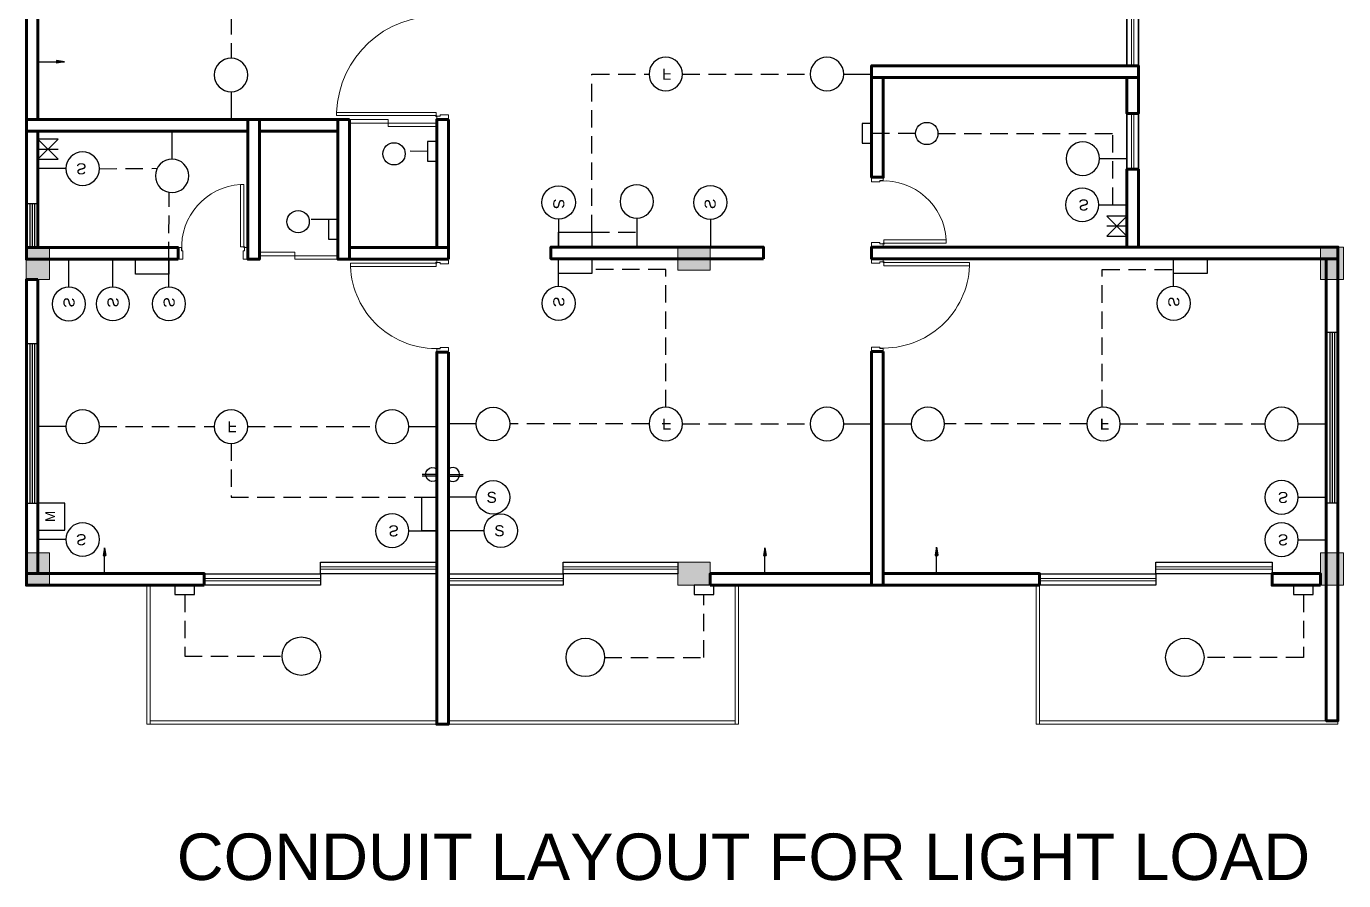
# Model space of a CAD drawing. Header units: feet. Extents: x -557 to 5700, y -423 to 603.
# Drawn here: x 2264 to 2831, y -417 to -50 of the extents above; entities that cross this region are included whole.
import ezdxf

# ---------------------------------------------------------------- set-up
doc = ezdxf.new("R2010")
doc.units = ezdxf.units.FT
doc.header["$LTSCALE"] = 30
doc.header["$MEASUREMENT"] = 0
doc.linetypes.add('HIDDEN', pattern=[0.375, 0.25, -0.125])
for name, color, linetype, lineweight in [('Door', 36, 'Continuous', 18), ('FINAL STRUCTURE', 250, 'Continuous', 0), ('h', 250, 'HIDDEN', 5), ('NF_16.02.2022', 7, 'Continuous', 0), ('wall', 250, 'Continuous', 100), ('window', 250, 'Continuous', 0)]:
    doc.layers.add(name, color=color, linetype=linetype, lineweight=lineweight)
doc.layers.add('FINAL SHEET', color=7, linetype='Continuous')
doc.styles.get("Standard").update_dxf_attribs({"font": 'arial.ttf'})

# ---------------------------------------------------------------- blocks, each defined once
blk = doc.blocks.new('*U60')
blk.add_lwpolyline([(12498666, -555594), (12499374, -555594), (12499374, -555719), (12498666, -555719)], close=True)
at = {"lineweight": 30}
blk.add_lwpolyline([(12498666, -555594), (12498666, -555719), (12499374, -555719), (12499374, -555594)], close=True, dxfattribs=at)
at = {"layer": 'window'}
blk.add_lwpolyline([(12498666, -555644), (12498666, -555669), (12499374, -555669), (12499374, -555644)], close=True, dxfattribs=at)
blk = doc.blocks.new('*U61')
blk.add_lwpolyline([(12498003, -555594), (12498603, -555594), (12498603, -555719), (12498003, -555719)], close=True)
at = {"lineweight": 30}
blk.add_lwpolyline([(12498003, -555594), (12498003, -555719), (12498603, -555719), (12498603, -555594)], close=True, dxfattribs=at)
at = {"layer": 'window'}
blk.add_lwpolyline([(12498003, -555644), (12498003, -555669), (12498603, -555669), (12498603, -555644)], close=True, dxfattribs=at)
blk = doc.blocks.new('*U55')
for points in [[(-750, -56.5), (-744, -56.5), (-744, -62.5), (-715, -62.5), (-715, -27.5), (-700, -27.5), (-700, 62.5), (-744, 62.5), (-744, 56.5), (-750, 56.5), (-750, 62.5), (-750, -62.5)], [(0, -56.5), (-6, -56.5), (-6, -62.5), (-35, -62.5), (-35, -27.5), (-50, -27.5), (-50, 62.5), (-6, 62.5), (-6, 56.5), (0, 56.5), (0, 62.5), (0, -62.5)], [(-707.5, -740), (-707.5, -70), (-672.5, -70), (-672.5, -740)]]:
    blk.add_lwpolyline(points, close=True)
blk.add_lwpolyline([(-707.5, -70), (-712.5, -67.5), (-715, -62.5)])
blk.add_circle((-712.5, -67.5), 5)
blk.add_arc((-712.5, -67.5), 673.7, 273.40392, 3.40392)
blk = doc.blocks.new('*U58')
blk.add_lwpolyline([(12498290, -555594), (12499540, -555594), (12499540, -555719), (12498290, -555719)], close=True)
at = {"lineweight": 30}
blk.add_lwpolyline([(12498290, -555594), (12498290, -555719), (12499540, -555719), (12499540, -555594)], close=True, dxfattribs=at)
at = {"layer": 'window'}
blk.add_lwpolyline([(12498290, -555644), (12498290, -555669), (12499540, -555669), (12499540, -555644)], close=True, dxfattribs=at)
blk = doc.blocks.new('*U53')
for points in [[(-1000, -56.5), (-994, -56.5), (-994, -62.5), (-965, -62.5), (-965, -27.5), (-950, -27.5), (-950, 62.5), (-994, 62.5), (-994, 56.5), (-1000, 56.5), (-1000, 62.5), (-1000, -62.5)], [(0, -56.5), (-6, -56.5), (-6, -62.5), (-35, -62.5), (-35, -27.5), (-50, -27.5), (-50, 62.5), (-6, 62.5), (-6, 56.5), (0, 56.5), (0, 62.5), (0, -62.5)], [(-42.5, -990), (-42.5, -70), (-77.5, -70), (-77.5, -990)]]:
    blk.add_lwpolyline(points, close=True)
blk.add_lwpolyline([(-42.5, -70), (-37.5, -67.5), (-35, -62.5)])
blk.add_circle((-37.5, -67.5), 5)
blk.add_arc((-37.5, -67.5), 923.4, 177.51719, 267.51719)
blk = doc.blocks.new('*U49')
for points in [[(-42.5, 990), (-42.5, 70), (-77.5, 70), (-77.5, 990)], [(-1000, 56.5), (-994, 56.5), (-994, 62.5), (-965, 62.5), (-965, 27.5), (-950, 27.5), (-950, -62.5), (-994, -62.5), (-994, -56.5), (-1000, -56.5), (-1000, -62.5), (-1000, 62.5)], [(0, 56.5), (-6, 56.5), (-6, 62.5), (-35, 62.5), (-35, 27.5), (-50, 27.5), (-50, -62.5), (-6, -62.5), (-6, -56.5), (0, -56.5), (0, -62.5), (0, 62.5)]]:
    blk.add_lwpolyline(points, close=True)
blk.add_lwpolyline([(-42.5, 70), (-37.5, 67.5), (-35, 62.5)])
blk.add_circle((-37.5, 67.5), 5)
blk.add_arc((-37.5, 67.5), 923.4, 92.48281, 182.48281)
blk = doc.blocks.new('*U54')
for points in [[(-1107.5, 1140), (-1107.5, 70), (-1072.5, 70), (-1072.5, 1140)], [(-1150, 56.5), (-1144, 56.5), (-1144, 62.5), (-1115, 62.5), (-1115, 27.5), (-1100, 27.5), (-1100, -62.5), (-1144, -62.5), (-1144, -56.5), (-1150, -56.5), (-1150, -62.5), (-1150, 62.5)], [(0, 56.5), (-6, 56.5), (-6, 62.5), (-35, 62.5), (-35, 27.5), (-50, 27.5), (-50, -62.5), (-6, -62.5), (-6, -56.5), (0, -56.5), (0, -62.5), (0, 62.5)]]:
    blk.add_lwpolyline(points, close=True)
blk.add_lwpolyline([(-1107.5, 70), (-1112.5, 67.5), (-1115, 62.5)])
blk.add_circle((-1112.5, 67.5), 5)
blk.add_arc((-1112.5, 67.5), 1073.2, 357.86408, 87.86408)
blk = doc.blocks.new('*U59')
blk.add_lwpolyline([(12498307, -555594), (12499540, -555594), (12499540, -555719), (12498307, -555719)], close=True)
at = {"lineweight": 30}
blk.add_lwpolyline([(12498307, -555594), (12498307, -555719), (12499540, -555719), (12499540, -555594)], close=True, dxfattribs=at)
at = {"layer": 'window'}
blk.add_lwpolyline([(12498307, -555644), (12498307, -555669), (12499540, -555669), (12499540, -555644)], close=True, dxfattribs=at)
blk = doc.blocks.new('FINAL STRUCTURE')
at = {"layer": 'FINAL STRUCTURE'}
blk.add_hatch(color=256, dxfattribs=at).paths.add_polyline_path([(16171863, 1282315), (16171863, 1281965), (16172113, 1281965), (16172113, 1282315)])
blk.add_lwpolyline([(16171863, 1282315), (16171863, 1281965), (16172113, 1281965), (16172113, 1282315)], close=True, dxfattribs=at)
blk = doc.blocks.new('fgrn')
blk.add_line((999.94, 781.66), (989.94, 781.66))
blk.add_circle((1005.94, 781.66), 6)
blk = doc.blocks.new('rgfnh')
blk.add_line((1024.12, 801.53), (1034.12, 801.53))
blk.add_circle((1018.12, 801.53), 6)
blk = doc.blocks.new('FUK')
blk.add_lwpolyline([(1083.96, 783.55), (1090.96, 783.55), (1090.96, 776.55), (1083.96, 776.55)], close=True)
at = {"color": 1, "insert": (1085.93, 781.62), "char_height": 2.48, "attachment_point": 1}
blk.add_mtext_dynamic_manual_height_columns('M', width=66.1939, gutter_width=12.38, heights=[0], dxfattribs=at)
blk = doc.blocks.new('TYNMTYM')
h = blk.add_hatch(color=256)
h.dxf.hatch_style = 1
h.paths.add_polyline_path([(1092.84, 787.2), (1092.84, 786.44), (1096.97, 786.44)])
h.paths.add_polyline_path([(1096.97, 786.44), (1092.84, 786.44), (1092.84, 785.68)])
for p, q in [((1083.27, 786.44), (1096.97, 786.44)), ((1096.97, 786.44), (1092.84, 787.2)), ((1092.84, 785.68), (1092.84, 787.2)), ((1096.97, 786.44), (1092.84, 785.68))]:
    blk.add_line(p, q)
blk = doc.blocks.new('efdb')
blk.add_line((1057.67, 765.18), (1066.67, 765.18))
for points in [[(1057.67, 769.68), (1066.67, 769.68), (1057.67, 760.68)], [(1057.67, 769.68), (1066.67, 760.68), (1057.67, 760.68)]]:
    blk.add_lwpolyline(points)
blk = doc.blocks.new('GILFJ')
blk.add_circle((1414.99, 386.79), 4.8)
at = {"insert": (1413.92, 388.42), "char_height": 3.16, "attachment_point": 1}
blk.add_mtext_dynamic_manual_height_columns('F', width=98.4707, gutter_width=15.81, heights=[0], dxfattribs=at)
blk = doc.blocks.new('GIL')
blk.add_line((1401.9, 773.24), (1409.9, 773.24))
blk.add_circle((1397.1, 773.24), 4.8)
at = {"insert": (1396.03, 774.87), "char_height": 3.16, "attachment_point": 1}
blk.add_mtext_dynamic_manual_height_columns('S', width=98.4707, gutter_width=15.81, heights=[0], dxfattribs=at)
blk = doc.blocks.new('FG')
blk.add_line((1246.11, 466.07, -64.14), (1234.11, 466.07, -64.14))
blk.add_circle((1253.31, 466.07, -64.14), 7.2)
at = {"color": 3, "insert": (1254.92, 468.52, -64.14), "char_height": 4.74, "attachment_point": 3}
blk.add_mtext_dynamic_manual_height_columns('S', width=147.706, gutter_width=23.71, heights=[0], dxfattribs=at)
blk = doc.blocks.new('TUK')
blk.add_line((1399.21, 816.29), (1407.21, 816.29))
blk.add_circle((1394.41, 816.29), 4.8)
at = {"color": 3, "insert": (1393.34, 817.92), "char_height": 3.16, "attachment_point": 1}
blk.add_mtext_dynamic_manual_height_columns('S', width=98.4707, gutter_width=15.81, heights=[0], dxfattribs=at)
blk = doc.blocks.new('fgn')
blk.add_line((1458.01, 357.27, -64.14), (1458.01, 345.27, -64.14))
blk.add_circle((1458.01, 364.47, -64.14), 7.2)
at = {"color": 18, "true_color": 0x000000, "insert": (1460.46, 366.07, -64.14), "char_height": 4.74, "attachment_point": 1, "rotation": 270}
blk.add_mtext_dynamic_manual_height_columns('S', width=147.706, gutter_width=23.71, heights=[0], dxfattribs=at)
blk = doc.blocks.new('dfgb')
for p, q in [((2264.3, -125.99, -64.14), (2269.3, -125.99, -64.14)), ((2265.8, -125.99, -64.14), (2265.8, -144.97, -64.14)), ((2266.8, -125.99, -64.14), (2266.8, -144.97, -64.14)), ((2267.8, -125.99, -64.14), (2267.8, -144.97, -64.14)), ((2457.8, -252.39, -64.14), (2445.8, -252.39, -64.14)), ((2461.13, -266.75, -64.14), (2445.8, -266.75, -64.14))]:
    blk.add_line(p, q)
at = {"elevation": -64.14}
for points in [[(2623.8, -91.64), (2623.8, -100.11), (2627.8, -100.11), (2627.8, -91.64)], [(2436.8, -99.37), (2436.8, -107.84), (2440.8, -107.84), (2440.8, -99.37)], [(2394.27, -132.92), (2394.27, -141.39), (2398.27, -141.39), (2398.27, -132.92)], [(2507.55, -144.73), (2493.19, -144.73), (2493.19, -138.3), (2507.55, -138.3)], [(2325.6, -156.41), (2311.24, -156.41), (2311.24, -149.97), (2325.6, -149.97)], [(2493.19, -149.73), (2507.55, -149.73), (2507.55, -156.17), (2493.19, -156.17)], [(2757.68, -149.73), (2772.04, -149.73), (2772.04, -156.17), (2757.68, -156.17)], [(2434.37, -266.75), (2434.37, -252.39), (2440.8, -252.39), (2440.8, -266.75)], [(2328.15, -294.23), (2336.62, -294.23), (2336.62, -290.23), (2328.15, -290.23)], [(2551.44, -294.23), (2559.91, -294.23), (2559.91, -290.23), (2551.44, -290.23)], [(2809.24, -294.23), (2817.71, -294.23), (2817.71, -290.23), (2809.24, -290.23)]]:
    blk.add_lwpolyline(points, close=True, dxfattribs=at)
for centre, radius in [((2651.53, -95.88), 4.8), ((2422.43, -104.63), 4.8), ((2381.17, -133.81), 4.8), ((2465, -252.39, -64.14), 7.2), ((2468.33, -266.75, -64.14), 7.2), ((2382.51, -320.73), 8.26), ((2504.69, -321.28), 8.26), ((2762.49, -321.28), 8.26)]:
    blk.add_circle(centre, radius)
at = {"layer": 'FINAL SHEET'}
for p, q in [((2264.3, -186.27, -64.14), (2269.3, -186.27, -64.14)), ((2265.8, -186.27, -64.14), (2265.8, -254.91, -64.14)), ((2266.8, -186.27, -64.14), (2266.8, -254.91, -64.14)), ((2267.8, -186.27, -64.14), (2267.8, -254.91, -64.14)), ((2823.3, -181.41, -64.14), (2828.3, -181.41, -64.14)), ((2824.8, -181.41, -64.14), (2824.8, -254.75, -64.14)), ((2825.8, -181.41, -64.14), (2825.8, -254.75, -64.14)), ((2826.8, -181.41, -64.14), (2826.8, -254.75, -64.14)), ((2264.3, -254.91, -64.14), (2269.3, -254.91, -64.14)), ((2823.3, -254.75, -64.14), (2828.3, -254.75, -64.14))]:
    blk.add_line(p, q, dxfattribs=at)
at = {"layer": 'h', "color": 18, "linetype": 'HIDDEN', "lineweight": 30, "true_color": 0x000000}
for p, q in [((2352.33, -34.58), (2352.33, -63.49, -64.14)), ((2507.55, -138.3, -64.14), (2507.55, -70.3, -64.14)), ((2507.55, -70.3, -64.14), (2532.06, -70.3)), ((2546.46, -70.3), (2601.4, -70.3)), ((2646.73, -95.88), (2627.8, -95.88, -64.14)), ((2656.33, -95.88), (2731.57, -95.88)), ((2731.57, -126.55, -64.14), (2731.57, -95.88, -64.14)), ((2436.8, -103.61, -64.14), (2427.08, -103.42)), ((2295.7, -111.01, -64.14), (2320.55, -110.86, -64.14)), ((2325.6, -149.97, -64.14), (2325.7, -121.18, -64.14)), ((2394.27, -132.92, -64.14), (2385.88, -132.89)), ((2507.55, -138.3, -64.14), (2526.79, -138.3, -64.14)), ((2457.8, -220.84, -55.9), (2445.8, -220.84, -64.14)), ((2532.06, -220.84, -4.94), (2472.2, -220.84, -46.02)), ((2539.26, -220.84), (2537.66, -220.84, -1.1)), ((2546.46, -220.84, -6.26), (2601.4, -220.84, -45.35)), ((2615.8, -220.84, -55.6), (2627.8, -220.84, -64.14)), ((2720.35, -220.84), (2659.2, -220.84, -64.14)), ((2734.75, -220.84), (2796.9, -220.84, -64.14)), ((2295.7, -221.98, -64.14), (2345.13, -221.98, -64.14)), ((2359.53, -221.98, -64.14), (2414.4, -221.98, -64.14)), ((2352.33, -229.18, -64.14), (2352.33, -252.39, -64.14)), ((2352.33, -252.39, -64.14), (2434.37, -252.39, -64.14)), ((2332.39, -294.23, -64.14), (2332.39, -320.73, -64.14)), ((2555.67, -321.28), (2555.67, -294.23, -64.14)), ((2813.47, -294.23, -64.14), (2813.47, -321.28, -64.14)), ((2332.39, -320.73, -64.14), (2374.26, -320.73)), ((2512.95, -321.28), (2555.67, -321.28)), ((2813.47, -321.28, -64.14), (2770.75, -321.28))]:
    blk.add_line(p, q, dxfattribs=at)
for points in [[(2539.26, -213.64), (2539.26, -154.35), (2507.55, -154.35)], [(2727, -213.66), (2727, -154.4), (2757.68, -154.4)]]:
    blk.add_lwpolyline(points, dxfattribs=at)
at = {"layer": 'wall', "elevation": -64.14}
for points in [[(2269.3, -45.07), (2264.3, -45.07), (2264.3, -89.89), (2269.3, -89.89)], [(2742.57, -71.73), (2742.57, -66.73), (2627.8, -66.73), (2627.8, -71.73)], [(2632.8, -71.73), (2627.8, -71.73), (2627.8, -114.73), (2632.8, -114.73)], [(2742.57, -71.73), (2737.57, -71.73), (2737.57, -87.23), (2742.57, -87.23)], [(2359.55, -94.89), (2359.55, -89.89), (2264.3, -89.89), (2264.3, -94.89)], [(2364.55, -89.89), (2359.55, -89.89), (2359.55, -149.97), (2364.55, -149.97)], [(2398.27, -94.89), (2398.27, -89.89), (2364.55, -89.89), (2364.55, -94.89)], [(2403.27, -89.89), (2398.27, -89.89), (2398.27, -149.97), (2403.27, -149.97)], [(2445.8, -89.89), (2440.8, -89.89), (2440.8, -144.97), (2445.8, -144.97)], [(2269.3, -94.89), (2264.3, -94.89), (2264.3, -144.97), (2269.3, -144.97)], [(2742.57, -111.23), (2737.57, -111.23), (2737.57, -144.73), (2742.57, -144.73)], [(2329.55, -149.97), (2329.55, -144.97), (2264.3, -144.97), (2264.3, -149.97)], [(2445.8, -149.97), (2445.8, -144.97), (2403.27, -144.97), (2403.27, -149.97)], [(2581.28, -149.73), (2581.28, -144.73), (2489.87, -144.73), (2489.87, -149.73)], [(2828.3, -149.73), (2828.3, -144.73), (2627.8, -144.73), (2627.8, -149.73)], [(2828.3, -149.73), (2823.3, -149.73), (2823.3, -348.49), (2828.3, -348.49)], [(2269.3, -158.73), (2264.3, -158.73), (2264.3, -285.23), (2269.3, -285.23)], [(2445.8, -189.97), (2440.8, -189.97), (2440.8, -349.99), (2445.8, -349.99)], [(2632.8, -189.73), (2627.8, -189.73), (2627.8, -290.23), (2632.8, -290.23)], [(2340.8, -290.23), (2340.8, -285.23), (2264.3, -285.23), (2264.3, -290.23)], [(2558.44, -290.23), (2558.44, -285.23), (2627.8, -285.23), (2627.8, -290.23)], [(2700.05, -290.23), (2700.05, -285.23), (2632.8, -285.23), (2632.8, -290.23)], [(2820.8, -290.23), (2820.8, -285.23), (2800.05, -285.23), (2800.05, -290.23)]]:
    blk.add_lwpolyline(points, close=True, dxfattribs=at)
at = {"layer": 'window', "elevation": -64.14}
for points in [[(2403.27, -89.89), (2403.27, -91.39), (2419.85, -91.39), (2419.85, -89.89)], [(2419.85, -91.39), (2419.85, -92.89), (2440.8, -92.89), (2440.8, -91.39)], [(2364.55, -146.97), (2364.55, -148.47), (2379.81, -148.47), (2379.81, -146.97)], [(2379.81, -148.47), (2379.81, -149.97), (2398.27, -149.97), (2398.27, -148.47)], [(2317.55, -349.99), (2316.05, -349.99), (2316.05, -290.23), (2317.55, -290.23)], [(2570.55, -349.99), (2569.05, -349.99), (2569.05, -290.23), (2570.55, -290.23)], [(2698.55, -349.99), (2700.05, -349.99), (2700.05, -290.23), (2698.55, -290.23)], [(2440.8, -348.49), (2440.8, -349.99), (2317.55, -349.99), (2317.55, -348.49)], [(2569.05, -348.49), (2569.05, -349.99), (2445.8, -349.99), (2445.8, -348.49)], [(2700.05, -348.49), (2700.05, -349.99), (2828.3, -349.99), (2828.3, -348.49)]]:
    blk.add_lwpolyline(points, close=True, dxfattribs=at)
for name, p, xscale, yscale, zscale, rotation in [('*U60', (-19486.17, 499908.22, -64.14), -0.0400000000000001, 0.0400000000000001, 0.0400000000000001, 90), ('rgfnh', (3314.17, 1151.04, -64.14), -1.2, 1.2, 1.2, 90), ('GILFJ', (416.78, 509.88), -1.5, 1.5, 1.5, 180), ('rgfnh', (1386.86, 891.53, -64.14), -1.2, 1.2, 1.2, 180), ('*U61', (-19486.17, 499832.88, -64.14), -0.0400000000000001, 0.0400000000000001, 0.0400000000000001, 90), ('fgrn', (3264.97, 1093.03, -64.14), -1.2, 1.2, 1.2, 90), ('efdb', (1253.93, 631.94, -64.14), -0.9600000000000002, 0.9600000000000002, 0.9600000000000002, 180), ('rgfnh', (1496.87, 855.14, -64.14), -1.2, 1.2, 1.2, 180), ('rgfnh', (3488.63, 1096.64, -64.14), -1.2, 1.2, 1.2, 90), ('TUK', (3782.88, 1966.08, -64.14), -1.5, 1.5, 1.5, 90), ('TUK', (626.75, 1097.88, -64.14), -1.5, 1.5, 1.5, 180), ('TUK', (1058.13, -2260.85, -64.14), -1.5, 1.5, 1.5, 270), ('GIL', (1141.63, -2264.82, -64.14), -1.5, 1.5, 1.5, 270), ('GIL', (1165.75, -2264.82, -64.14), -1.5, 1.5, 1.5, 270), ('TUK', (1533.25, -2260.55, -64.14), -1.5, 1.5, 1.5, 270), ('fgrn', (1081.37, 716, -64.14), -1.2, 1.2, 1.2, 180), ('GILFJ', (229.85, 358.2, -64.14), -1.5, 1.5, 1.5, 180), ('rgfnh', (1199.86, 739.85, -64.14), -1.2, 1.2, 1.2, 180), ('rgfnh', (3686.74, 740.99, -64.14), 1.2, 1.2, 1.2, 180), ('GILFJ', (416.78, 359.34), -1.5, 1.5, 1.5, 180), ('rgfnh', (1386.86, 740.99, -64.14), -1.2, 1.2, 1.2, 180), ('fgrn', (1444.87, 717.14, -64.14), -1.2, 1.2, 1.2, 180), ('GILFJ', (605.07, 359.34), -1.5, 1.5, 1.5, 180), ('rgfnh', (1582.36, 740.99, -64.14), -1.2, 1.2, 1.2, 180), ('TUK', (712.48, 972.04, -64.14), -1.5, 1.5, 1.5, 180), ('FUK', (3566.14, 1539.08, -64.14), -1.65509139619141, 1.65509139619141, 1.65509139619141, 90), ('GIL', (325.95, 893.1, -64.14), -1.5, 1.5, 1.5, 180), ('GIL', (708.45, 889.24, -64.14), -1.5, 1.5, 1.5, 180), ('TYNMTYM', (1656.92, -1168.13, -64.14), -0.8150334265915797, 0.8150334265915797, 0.8150334265915797, 270), ('TYNMTYM', (2014.71, -1168.13, -64.14), -0.8150334265915797, 0.8150334265915797, 0.8150334265915797, 270)]:
    blk.add_blockref(name, p, dxfattribs=dict(xscale=xscale, yscale=yscale, zscale=zscale, rotation=rotation))
at = {"xscale": -1, "rotation": 180}
for name, p in [('FG', (1035.18, 355.07)), ('fgn', (1035.18, 195.53)), ('FG', (1035.18, 195.53))]:
    blk.add_blockref(name, p, dxfattribs=at)
blk.add_blockref('fgn', (1035.18, -490))
at = {"xscale": -0.9600000000000002, "yscale": 0.9600000000000002, "zscale": 0.9600000000000002}
blk.add_blockref('efdb', (3752.93, -870.34, -64.14), dxfattribs=at)
at = {"layer": 'Door'}
for name, p, xscale, yscale, zscale, rotation in [('*U54', (2443.3, -43.89, -64.14), 0.04000000000000006, 0.04000000000000006, 0.04000000000000006, 90.00000000000001), ('*U55', (2329.55, -147.47, -64.14), 0.04, 0.04, 0.04, 180), ('*U55', (2630.3, -114.73, -64.14), 0.0400000000000001, 0.0400000000000001, 0.0400000000000001, 90.00000000000001), ('*U49', (2443.3, -149.97, -64.14), 0.04000000000000006, 0.04000000000000006, 0.04000000000000006, 90.00000000000001), ('*U53', (2630.3, -149.73, -64.14), 0.0400000000000001, 0.0400000000000001, 0.0400000000000001, 90.00000000000001)]:
    blk.add_blockref(name, p, dxfattribs=dict(at, xscale=xscale, yscale=yscale, zscale=zscale, rotation=rotation))
at = {"layer": 'NF_16.02.2022', "xscale": -0.04, "yscale": 0.04, "zscale": 0.04}
for p, rotation in [((-644610.23, 51133.88, -64.14), 180), ((-48734.18, -647029.26, -64.14), 270), ((-644053.73, 51133.88, -64.14), 180), ((-644610.23, 51002.38, -64.14), 180), ((-644053.73, 51002.38, -64.14), 180), ((-48734.18, -647164.76, -64.14), 270)]:
    blk.add_blockref('FINAL STRUCTURE', p, dxfattribs=dict(at, rotation=rotation))
for name, p in [('*U58', (502372.42, 21943.51, -64.14)), ('*U59', (502476.74, 21943.51, -64.14)), ('*U58', (502731.67, 21943.51, -64.14)), ('*U58', (502322.42, 21938.51, -64.14)), ('*U59', (502427.42, 21938.51, -64.14)), ('*U58', (502681.67, 21938.51, -64.14))]:
    blk.add_blockref(name, p, dxfattribs=at)
at = {"color": 3, "insert": (2466.6, -254.84, -64.14), "char_height": 4.74, "attachment_point": 9}
blk.add_mtext_dynamic_manual_height_columns('S', width=147.706, gutter_width=23.71, heights=[0], dxfattribs=at)
at = {"insert": (2469.93, -269.2, -64.14), "char_height": 4.74, "attachment_point": 9}
blk.add_mtext_dynamic_manual_height_columns('S', width=147.706, gutter_width=23.71, heights=[0], dxfattribs=at)
blk = doc.blocks.new('DG B')
for p, q in [((-1119.3, 403.45), (-1119.3, 407.66)), ((-1118.8, 403.45), (-1118.8, 407.66)), ((-1122.48, 403.45), (-1116.11, 403.45))]:
    blk.add_line(p, q)
blk.add_arc((-1119.3, 404.68), 1.99, 322.0163, 217.9837)

msp = doc.modelspace()

# ---------------------------------------------------------------- block references
at = {"linetype": 'HIDDEN'}
msp.add_blockref('dfgb', (0, 0), dxfattribs=at)
for name, p, xscale, yscale, zscale, rotation in [('TYNMTYM', (1386.63205, 575.94487, -64.13599), -0.8150334265915797, 0.8150334265915797, 0.8150334265915797, 180), ('DG B', (3045.97715, -1921.49072, -64.13599), -1.500000000017479, 1.500000000017479, 1.500000000017479, 90), ('DG B', (1840.61562, -1921.49072, -64.13599), 1.500000000017479, 1.500000000017479, 1.500000000017479, 270), ('TYNMTYM', (1656.92281, -1168.13339, -64.13599), -0.8150334265915797, 0.8150334265915797, 0.8150334265915797, 270), ('TYNMTYM', (1940.91126, -1168.13339, -64.13599), -0.8150334265915797, 0.8150334265915797, 0.8150334265915797, 270), ('TYNMTYM', (2014.70811, -1167.89339, -64.13599), -0.8150334265915797, 0.8150334265915797, 0.8150334265915797, 270), ('TYNMTYM', (2014.70811, -1168.13339, -64.13599), -0.8150334265915797, 0.8150334265915797, 0.8150334265915797, 270)]:
    msp.add_blockref(name, p, dxfattribs=dict(xscale=xscale, yscale=yscale, zscale=zscale, rotation=rotation))

# ---------------------------------------------------------------- texts
at = {"insert": (2328.98799, -397.01709), "char_height": 20, "attachment_point": 1}
msp.add_mtext_dynamic_manual_height_columns('CONDUIT LAYOUT FOR LIGHT LOAD', width=3615.9845896, gutter_width=100, heights=[0], dxfattribs=at)

doc.saveas('drawing.dxf')
